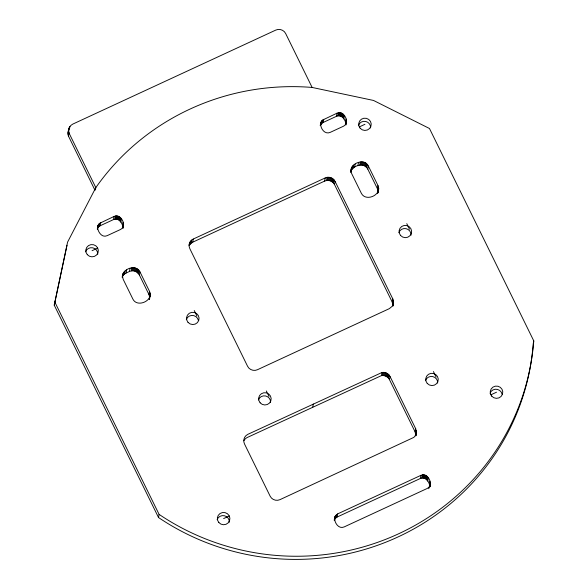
<?xml version="1.0" encoding="UTF-8"?>
<svg xmlns="http://www.w3.org/2000/svg" width="588" height="588" viewBox="0 0 588 588"><rect width="100%" height="100%" fill="white"/><g stroke="black" fill="none" stroke-linecap="round" stroke-linejoin="round"><path stroke-width="0.88" d="M94.844 189.953L68.406 135.99C67.495 131.763 68.509 126.119 72.787 124.097L275.794 30.084C279.315 28.371 283.982 29.981 285.658 33.531L312.125 87.443L373.505 100.445L429.475 128.5L533.764 340.871L533.191 344.017A240.323 234.627 10.3 0 1 158.525 517.536L54.236 305.172L67.583 242.124L95.815 187.623A240.323 234.627 10.3 0 1 312.125 87.443M95.381 189.983L95.815 187.623L69.34 133.719L68.62 130.984L68.759 129.103M97.608 227.769L97.909 225.674L99.526 223.374L114.05 216.443C121.047 213.179 127.552 226.108 120.466 229.511L107.156 235.67C102.069 238.037 98.086 232.209 97.608 227.769L97.329 229.342M122.686 274.868L122.547 276.75L123.267 279.484L132.888 299.086C137.21 308.105 153.953 300.549 149.528 291.383L139.907 271.781C135.791 263.681 122.091 268.87 122.26 277.235M345.987 124.943C345.95 120.268 341.76 113.896 336.446 116.321L323.135 122.488L321.408 123.745L320.313 125.56L320.886 122.407L322.496 120.106L337.02 113.175C344.017 109.912 350.522 122.841 343.436 126.244L330.125 132.41C324.444 134.968 319.549 127.42 320.886 122.407M378.562 190.196C376.739 197.076 364.942 200.589 361.341 193.283L351.712 173.68C347.287 164.515 364.038 156.959 368.353 165.978L377.981 185.58L378.701 188.314L378.128 192.555M378.121 192.408L377.408 188.726L367.779 169.123C364.303 162.082 353.454 165.147 350.823 171.306M189.88 242.271L189.307 245.416L190.394 243.866L192.695 242.19L324.635 181.089C328.185 179.384 332.808 180.972 334.506 184.536L392.262 302.159L392.975 305.834L393.556 301.74L392.835 299.005L335.072 181.391C333.381 177.826 328.751 176.231 325.208 177.936L193.268 239.044C189.696 240.595 188.028 245.189 189.821 248.658L247.585 366.28C249.275 369.837 253.906 371.432 257.448 369.727L389.388 308.619L392.284 306.208L393.548 302.688M415.848 435.598L415.135 431.915L389.469 379.642C388.043 376.717 384.625 375.019 381.436 375.614L247.35 437.443A7.394 7.218 10.3 0 0 243.961 440.669M416.422 432.452L415.709 428.77L390.035 376.496C388.617 373.564 385.191 371.873 382.009 372.469L247.923 434.297A7.394 7.218 10.3 0 0 244.476 443.911L270.142 496.184A7.394 7.218 10.3 0 0 280.006 499.638L413.879 437.362L415.65 435.157L416.422 432.452L415.745 435.87M430.071 486.232C431.783 480.984 427.006 472.723 420.92 475.339L337.718 513.868L335.182 516.293L334.271 519.983M149.536 299.145L149.668 298.212M334.704 517.624C334.124 522.497 338.629 529.428 344.142 526.936L427.336 488.407L429.064 487.151L430.357 484.659M68.054 133.182L69.024 128.191M68.046 134.13L68.62 130.984M68.825 130.477L69.399 127.324M68.164 135.071L68.737 131.918M69.605 128.088L69.891 126.516M68.406 135.99L68.98 132.837M97.909 225.674L97.343 228.828L98.439 227.012L100.166 225.755L113.477 219.589C118.563 217.222 122.547 223.05 123.024 227.497M97.623 228.173L98.196 225.028M97.99 227.571L98.563 224.418M98.439 227.012L99.012 223.866M98.953 226.52L99.526 223.374M100.166 225.755L100.739 222.602M113.477 219.589L114.05 216.443M114.851 219.155L115.424 216.009M115.571 219.081L116.145 215.928M116.292 219.089L116.865 215.943M117.012 219.192L117.585 216.046M117.71 219.39L118.284 216.244M118.379 219.669L118.952 216.524M119.004 220.037L119.577 216.891M119.577 220.478L120.143 217.332M120.084 220.992L120.658 217.839M120.878 222.176L121.444 219.03M122.48 225.447L123.054 222.293M122.936 226.792L123.502 223.646M123.002 228.012L123.59 224.344M123.017 228.203L123.59 225.057M122.267 277.382L122.943 273.964M122.37 277.11L123.326 273.097M122.752 276.242L123.811 272.281M123.237 275.434L124.406 271.546M123.833 274.692L124.524 274.037L125.097 270.892M124.524 274.037L126.141 273.016L126.714 269.87M126.141 273.016L129.47 271.472L130.036 268.326M129.47 271.472L131.3 270.899L131.874 267.753M131.3 270.899L132.256 270.796L132.829 267.643M132.256 270.796L133.226 270.811L133.799 267.658M150.249 294.118L149.683 297.263L148.955 294.529L139.334 274.927L136.835 272.075L134.182 270.95L134.755 267.797M135.115 271.208L135.688 268.062M136.004 271.59L136.578 268.437M136.835 272.075L137.408 268.922M137.599 272.663L138.173 269.51M138.276 273.339L138.849 270.193M139.334 274.927L139.907 271.781M148.955 294.529L149.528 291.383M149.565 296.33L150.131 293.177M149.183 299.343L149.47 297.771M149.418 299.27L150.241 295.058M189.071 245.497L189.505 243.138M189.799 244.608L190.372 241.462M190.394 243.866L190.968 240.72M191.085 243.211L191.659 240.066M192.695 242.19L193.268 239.044M158.525 517.536L159.098 514.39L54.809 302.026M320.262 125.457L320.688 123.09M320.592 124.913L321.166 121.76M320.96 124.303L321.533 121.15M321.408 123.745L321.981 120.599M321.923 123.252L322.496 120.106M323.135 122.488L323.709 119.342M324.635 181.089L325.208 177.936M336.446 116.321L337.02 113.175M337.821 115.895L338.394 112.742M326.472 180.509L327.038 177.363M338.541 115.814L339.114 112.661M327.428 180.406L328.001 177.253M339.269 115.829L339.835 112.675M339.982 115.932L340.555 112.778M328.398 180.42L328.971 177.267M340.68 116.123L341.253 112.977M329.353 180.56L329.927 177.407M341.349 116.409L341.922 113.256M330.287 180.817L330.853 177.672M341.973 116.769L342.547 113.624M342.547 117.21L343.12 114.065M331.176 181.2L331.742 178.046M343.054 117.725L343.627 114.572M332.007 181.685L332.58 178.531M343.848 118.916L344.421 115.763M332.764 182.273L333.337 179.119M333.447 182.949L334.021 179.803M345.45 122.179L346.023 119.033M334.506 184.536L335.072 181.391M345.906 123.531L346.479 120.378M346.134 123.443L346.567 121.084M346.126 124.156L346.56 121.789M350.713 171.578L351.396 168.161M350.705 172.519L350.992 170.946M351.198 170.439L351.771 167.293M351.69 169.631L352.263 166.485M352.286 168.888L352.859 165.743M352.976 168.234L353.55 165.088M354.586 167.213L355.159 164.067M312.728 407.161L313.301 404.015M357.916 165.676L358.489 162.523M359.746 165.096L360.319 161.95M360.709 164.993L361.282 161.84M361.671 165.007L362.245 161.854M362.634 165.147L363.208 161.994M363.56 165.404L364.134 162.259M364.45 165.787L365.023 162.633M365.288 166.272L365.861 163.119M366.045 166.86L366.618 163.707M366.721 167.536L367.294 164.39M367.779 169.123L368.353 165.978M377.408 188.726L377.981 185.58M378.01 190.527L378.584 187.374M377.636 193.54L377.922 191.967M378.128 191.46L378.701 188.314M378.01 192.673L378.694 189.255M334.895 516.94L334.322 520.093L335.425 518.278L337.152 517.021L420.346 478.485C425.433 476.126 429.416 481.954 429.894 486.394L430.46 483.248M334.307 520.608L335.182 516.293M334.976 518.837L335.55 515.683M335.425 518.278L335.991 515.132M335.939 517.785L336.512 514.64M337.152 517.021L337.718 513.868M392.262 302.159L392.835 299.005M392.865 303.952L393.438 300.799M392.982 304.893L393.556 301.74M392.982 305.981L393.409 303.621M381.436 375.614L382.009 372.469M382.391 375.511L382.964 372.358M383.361 375.526L383.935 372.373M384.317 375.666L384.89 372.513M385.25 375.923L385.816 372.777M386.14 376.305L386.713 373.152M386.97 376.79L387.543 373.637M387.735 377.378L388.3 374.225M388.411 378.055L388.984 374.909M389.469 379.642L390.035 376.496M415.135 431.915L415.709 428.77M415.738 433.716L416.311 430.563M415.856 434.65L416.429 431.504M415.856 435.745L416.289 433.385M420.346 478.485L420.92 475.339M421.721 478.059L422.294 474.906M422.441 477.978L423.015 474.825M423.169 477.993L423.735 474.839M423.882 478.095L424.455 474.942M424.58 478.287L425.153 475.141M425.249 478.573L425.822 475.42M425.874 478.933L426.447 475.788M426.447 479.374L427.02 476.229M426.954 479.889L427.527 476.736M427.748 481.08L428.321 477.926M429.35 484.343L429.924 481.197M428.777 488.724L429.064 487.151M429.806 485.695L430.372 482.542M429.872 486.915L430.46 483.953M54.236 305.172L67.017 245.269M68.193 132.249L68.451 131.344M92.059 250.686L97.718 248.062M359.29 126.92L364.95 124.303M223.624 518.594L229.283 515.97M490.855 394.827L496.515 392.211M133.226 270.811L134.182 270.95M406.778 223.646L409.505 229.202M433.422 371.557L436.149 377.106M266.32 390.961L269.047 396.51M194.231 310.53L196.958 316.087M533.764 340.871A240.323 234.627 10.3 0 1 159.098 514.39M358.445 125.376A6.284 6.137 10.3 0 1 370.638 127.956M217.119 519.667A6.284 6.137 10.3 0 1 229.313 522.247M85.561 251.76A6.284 6.137 10.3 0 1 97.755 254.339M490.01 393.284A6.284 6.137 10.3 0 1 502.108 394.261M398.848 232.598A6.284 6.137 10.3 0 1 411.041 235.178M425.491 380.502A6.284 6.137 10.3 0 1 437.685 383.082M258.389 399.906A6.284 6.137 10.3 0 1 270.583 402.486M186.3 319.482A6.284 6.137 10.3 0 1 198.399 320.46M360.194 128.272A6.284 6.137 10.3 0 0 370.881 126.376A6.284 6.137 10.3 0 0 363.781 118.261A6.284 6.137 10.3 0 0 360.194 128.272M87.303 254.655A6.284 6.137 10.3 0 0 97.99 252.759A6.284 6.137 10.3 0 0 90.89 244.645A6.284 6.137 10.3 0 0 87.303 254.655M218.861 522.563A6.284 6.137 10.3 0 0 229.555 520.667A6.284 6.137 10.3 0 0 222.455 512.545A6.284 6.137 10.3 0 0 218.861 522.563M491.752 396.172A6.284 6.137 10.3 0 0 502.439 394.283A6.284 6.137 10.3 0 0 495.339 386.162A6.284 6.137 10.3 0 0 491.752 396.172M400.59 235.487A6.284 6.137 10.3 0 0 411.277 233.598A6.284 6.137 10.3 0 0 404.176 225.476A6.284 6.137 10.3 0 0 400.59 235.487M427.233 383.398A6.284 6.137 10.3 0 0 437.92 381.502A6.284 6.137 10.3 0 0 430.82 373.387A6.284 6.137 10.3 0 0 427.233 383.398M188.042 322.378A6.284 6.137 10.3 0 0 198.729 320.482A6.284 6.137 10.3 0 0 191.637 312.36A6.284 6.137 10.3 0 0 188.042 322.378M260.131 402.802A6.284 6.137 10.3 0 0 270.818 400.906A6.284 6.137 10.3 0 0 263.718 392.791A6.284 6.137 10.3 0 0 260.131 402.802"/></g></svg>
